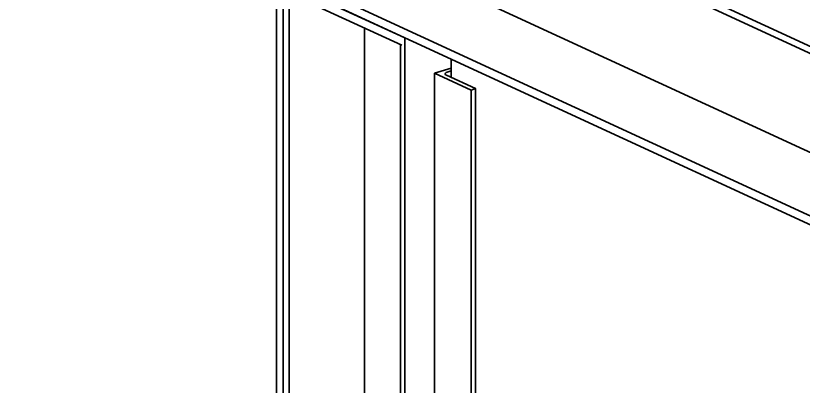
# Model space of a CAD drawing. Header units: millimetres. Extents: x -8400 to 8400, y -5940 to 5940.
# Drawn here: x 4277.3 to 4621.4, y 4134.4 to 4296.3 of the extents above; entities that cross this region are included whole.
import ezdxf

# ---------------------------------------------------------------- set-up
doc = ezdxf.new("R2010")
doc.units = ezdxf.units.MM
doc.layers.add('粗实线层', color=7, linetype='Continuous', lineweight=35)

msp = doc.modelspace()

# ---------------------------------------------------------------- linework, layer by layer
at = {"layer": '粗实线层', "linetype": 'Continuous', "lineweight": 35}
for points in [[(5481.115, 329.006), (5466.77, 335.623), (5466.247, 335.804), (5465.61, 335.924), (5464.909, 335.972), (5464.2, 335.944), (5463.541, 335.844), (5434.383, 329.462), (5433.724, 329.362), (5433.015, 329.334), (5432.314, 329.382), (5431.677, 329.501), (5431.154, 329.683), (5429.862, 330.279), (5429.862, 3911.461), (3411.605, 4842.468), (3411.605, 4840.57), (3411.713, 4839.838), (3412.025, 4839.252), (3412.506, 4838.877), (5429.848, 3908.291)], [(3415.693, 4770.394), (3413.26, 4769.195), (3412.732, 4768.841), (3412.27, 4768.338), (3411.911, 4767.727), (3411.683, 4767.055), (3411.605, 4766.379), (3411.605, 4764.481), (5429.862, 3833.473), (5429.862, 3835.371)], [(3412.133, 4768.137), (5430.389, 3837.129)], [(4451.743, 4316.401), (5424.763, 3867.553)], [(4395.47, 4306.732), (4445.997, 4283.424)], [(4396.833, 4002.258), (4396.833, 4306.409)], [(4394.178, 4303.24), (4393.254, 4303.666), (4391.296, 4303.068), (4391.296, 4030.112), (4394.178, 4028.783)], [(4429.723, 4290.929), (4429.723, 4009.566)], [(4445.431, 4283.685), (4445.431, 3979.871)], [(4467.611, 4277.349), (4467.611, 4269.363)], [(4467.611, 4273.439), (4460.342, 4271.218)], [(4476.275, 4263.868), (4460.342, 4271.218), (4460.342, 3998.262), (4476.275, 3990.912)], [(4467.611, 4272.217), (4465.851, 4271.679), (4465.398, 4271.5), (4465.085, 4271.282), (4464.933, 4271.041), (4464.952, 4270.794), (4465.141, 4270.557), (4465.486, 4270.346), (4478.233, 4264.466), (4478.233, 3991.51), (4476.275, 3990.912), (4476.275, 4263.868), (4478.233, 4264.466)]]:
    msp.add_lwpolyline(points, dxfattribs=at)
msp.add_lwpolyline([(4447.29, 3974.777), (4447.29, 4286.727), (4394.178, 4311.227), (4394.178, 3999.278)], close=True, dxfattribs=at)

doc.saveas('drawing.dxf')
